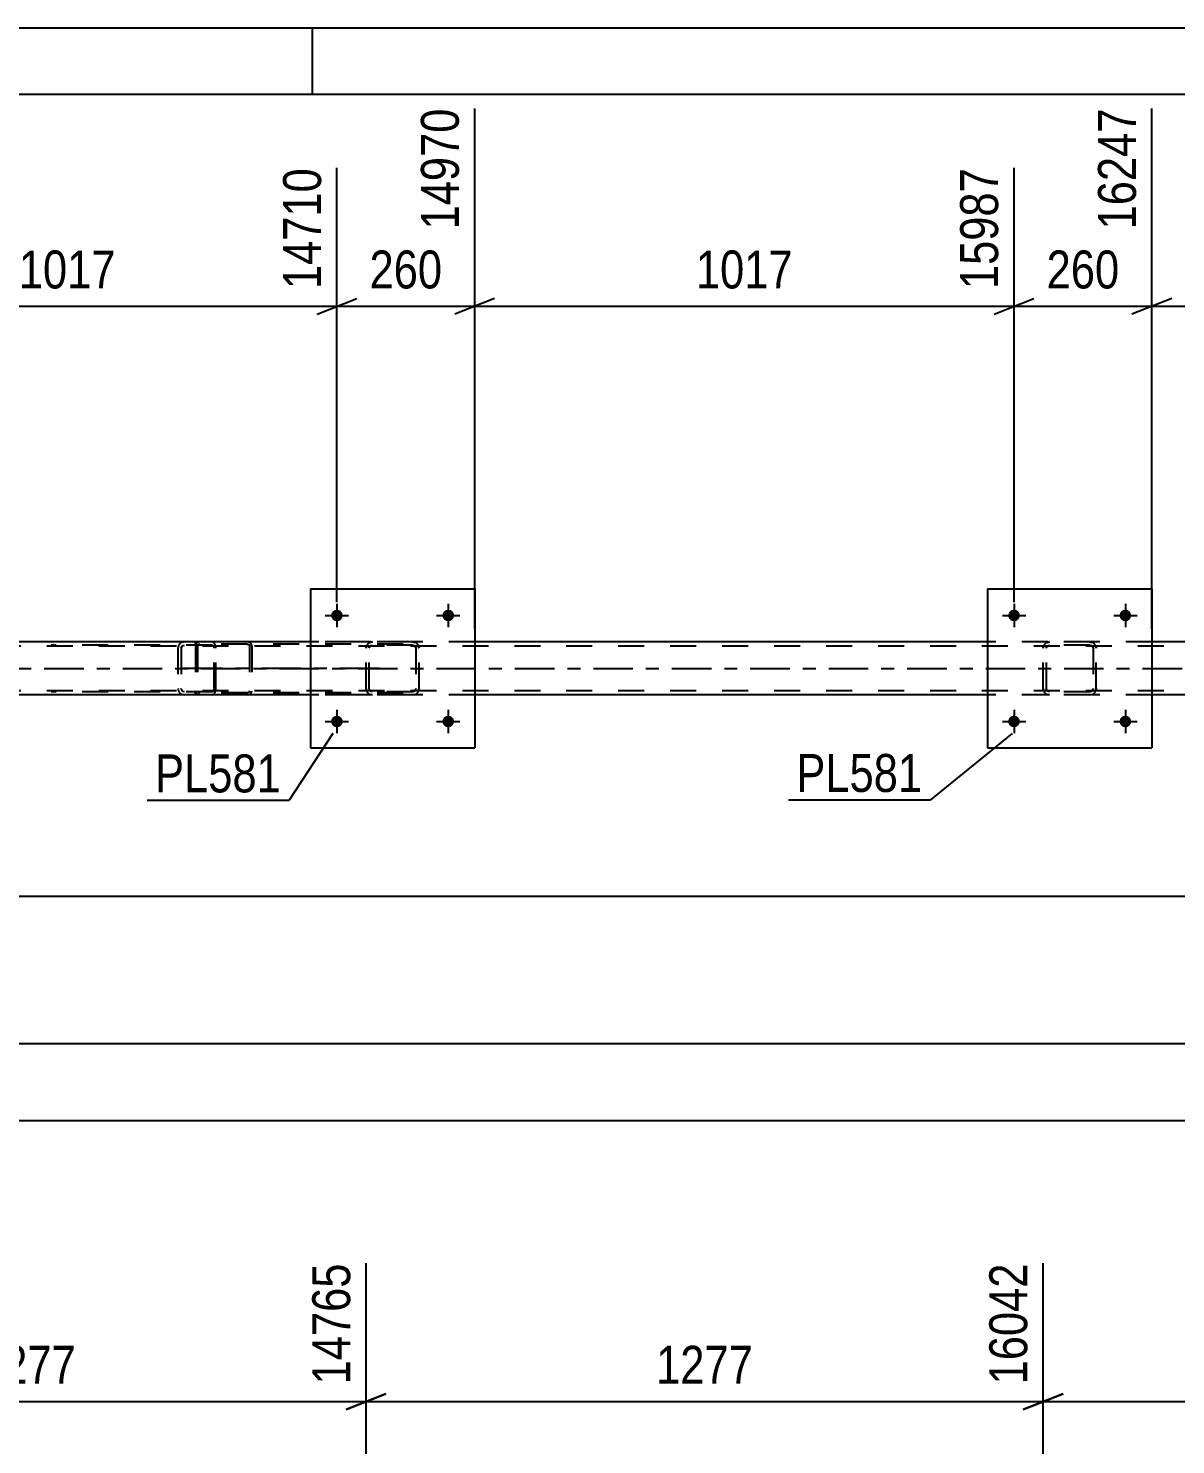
# Model space of a CAD drawing. Header units: millimetres. Extents: x 0 to 841, y 0 to 594.
# Drawn here: x 609.6 to 696.1, y 487.1 to 594 of the extents above; entities that cross this region are included whole.
import ezdxf

# ---------------------------------------------------------------- set-up
doc = ezdxf.new("R2010")
doc.units = ezdxf.units.MM
doc.linetypes.add('DXK_LINE_DOT2', pattern=[3.9198, 1.9599, -1.9599])
doc.linetypes.add('DXK_LINE_DOT3', pattern=[5.9187, 2.979, -0.9799, 0.9799, -0.9799])
doc.styles.add('Arial Narrow', font='ARIALN.TTF', dxfattribs={"height": 0.2})

# ---------------------------------------------------------------- blocks, each defined once
blk = doc.blocks.new('Unknown-318889357-1133')
at = {"color": 5, "linetype": 'Continuous'}
for p, q in [((841, 594), (0, 594)), ((631, 589), (631, 594)), ((836, 589), (5, 589))]:
    blk.add_line(p, q, dxfattribs=at)
blk = doc.blocks.new('Bolt-318889357-5242 - 5170')
at = {"linetype": 'Continuous'}
for points in [[(684.37, 549.69, -1), (683.49, 549.69, -1)], [(692.77, 549.69, -1), (691.89, 549.69, -1)]]:
    blk.add_hatch(color=1, dxfattribs=at).paths.add_polyline_path(points)
at = {"color": 1, "linetype": 'Continuous'}
for p, q in [((683.93, 550.57), (683.93, 548.81)), ((692.33, 550.57), (692.33, 548.81)), ((683.05, 549.69), (684.81, 549.69)), ((691.45, 549.69), (693.21, 549.69))]:
    blk.add_line(p, q, dxfattribs=at)
blk = doc.blocks.new('Bolt-318889357-5243 - 5170')
at = {"linetype": 'Continuous'}
for points in [[(684.37, 541.69, -1), (683.49, 541.69, -1)], [(692.77, 541.69, -1), (691.89, 541.69, -1)]]:
    blk.add_hatch(color=1, dxfattribs=at).paths.add_polyline_path(points)
at = {"color": 1, "linetype": 'Continuous'}
for p, q in [((683.93, 542.57), (683.93, 540.81)), ((692.33, 542.57), (692.33, 540.81)), ((683.05, 541.69), (684.81, 541.69)), ((691.45, 541.69), (693.21, 541.69))]:
    blk.add_line(p, q, dxfattribs=at)
blk = doc.blocks.new('Bolt-318889357-5244 - 5170')
at = {"linetype": 'Continuous'}
for points in [[(633.29, 549.69, -1), (632.41, 549.69, -1)], [(641.69, 549.69, -1), (640.81, 549.69, -1)]]:
    blk.add_hatch(color=1, dxfattribs=at).paths.add_polyline_path(points)
at = {"color": 1, "linetype": 'Continuous'}
for p, q in [((632.85, 550.57), (632.85, 548.81)), ((641.25, 550.57), (641.25, 548.81)), ((631.97, 549.69), (633.73, 549.69)), ((640.37, 549.69), (642.13, 549.69))]:
    blk.add_line(p, q, dxfattribs=at)
blk = doc.blocks.new('Bolt-318889357-5245 - 5170')
at = {"linetype": 'Continuous'}
for points in [[(633.29, 541.69, -1), (632.41, 541.69, -1)], [(641.69, 541.69, -1), (640.81, 541.69, -1)]]:
    blk.add_hatch(color=1, dxfattribs=at).paths.add_polyline_path(points)
at = {"color": 1, "linetype": 'Continuous'}
for p, q in [((632.85, 542.57), (632.85, 540.81)), ((641.25, 542.57), (641.25, 540.81)), ((631.97, 541.69), (633.73, 541.69)), ((640.37, 541.69), (642.13, 541.69))]:
    blk.add_line(p, q, dxfattribs=at)
blk = doc.blocks.new('Part-318889357-5307 - 5170')
at = {"color": 2, "linetype": 'Continuous'}
for p, q in [((681.93, 551.69), (681.93, 539.69)), ((681.93, 551.69), (694.33, 551.69)), ((694.33, 551.69), (694.33, 539.69)), ((681.93, 539.69), (694.33, 539.69))]:
    blk.add_line(p, q, dxfattribs=at)
blk = doc.blocks.new('Part-318889357-5308 - 5170')
at = {"color": 7, "linetype": 'DXK_LINE_DOT2'}
for p, q in [((686.13, 547.21), (686.16, 547.4)), ((686.16, 547.4), (686.13, 547.21)), ((686.37, 547.21), (686.39, 547.3)), ((686.39, 547.3), (686.44, 547.38)), ((686.42, 547.66), (686.61, 547.69)), ((686.61, 547.69), (686.42, 547.66)), ((686.44, 547.38), (686.52, 547.43)), ((686.52, 547.43), (686.61, 547.45)), ((689.65, 547.69), (686.61, 547.69)), ((689.65, 547.45), (686.61, 547.45)), ((689.65, 547.69), (689.83, 547.66)), ((689.83, 547.66), (689.65, 547.69)), ((689.65, 547.45), (689.74, 547.43)), ((689.74, 547.43), (689.82, 547.38)), ((689.82, 547.38), (689.87, 547.3)), ((689.87, 547.3), (689.89, 547.21)), ((690.09, 547.4), (690.13, 547.21)), ((690.13, 547.21), (690.09, 547.4)), ((686.13, 544.17), (686.13, 547.21)), ((686.37, 544.17), (686.37, 547.21)), ((689.89, 547.21), (689.89, 544.17)), ((690.13, 544.17), (690.13, 547.21)), ((686.16, 543.99), (686.13, 544.17)), ((686.13, 544.17), (686.16, 543.99)), ((686.39, 544.08), (686.37, 544.17)), ((686.44, 544), (686.39, 544.08)), ((689.87, 544.08), (689.82, 544)), ((689.89, 544.17), (689.87, 544.08)), ((690.13, 544.17), (690.09, 543.99)), ((690.09, 543.99), (690.13, 544.17)), ((686.61, 543.69), (686.42, 543.73)), ((686.42, 543.73), (686.61, 543.69)), ((686.52, 543.95), (686.44, 544)), ((686.61, 543.93), (686.52, 543.95)), ((689.65, 543.93), (686.61, 543.93)), ((689.65, 543.69), (686.61, 543.69)), ((689.74, 543.95), (689.65, 543.93)), ((689.83, 543.73), (689.65, 543.69)), ((689.65, 543.69), (689.83, 543.73)), ((689.82, 544), (689.74, 543.95))]:
    blk.add_line(p, q, dxfattribs=at)
at = {"color": 7, "linetype": 'DXK_LINE_DOT3'}
blk.add_line((688.13, 545.69), (688.13, 545.69), dxfattribs=at)
at = {"color": 7, "linetype": 'DXK_LINE_DOT2'}
for centre, start, end in [((686.61, 547.21), 112.5, 157.5), ((686.61, 547.21), 112.5, 157.5), ((689.65, 547.21), 22.5, 67.5), ((689.65, 547.21), 22.5, 67.5), ((686.61, 544.17), 202.5, 247.5), ((686.61, 544.17), 202.5, 247.5), ((689.65, 544.17), 292.5, 337.5), ((689.65, 544.17), 292.5, 337.5)]:
    blk.add_arc(centre, 0.48, start, end, dxfattribs=at)
blk = doc.blocks.new('Part-318889357-5313 - 5170')
at = {"color": 2, "linetype": 'Continuous'}
for p, q in [((630.85, 551.69), (630.85, 539.69)), ((630.85, 551.69), (643.25, 551.69)), ((643.25, 551.69), (643.25, 539.69)), ((630.85, 539.69), (643.25, 539.69))]:
    blk.add_line(p, q, dxfattribs=at)
blk = doc.blocks.new('Part-318889357-5314 - 5170')
at = {"color": 7, "linetype": 'DXK_LINE_DOT2'}
for p, q in [((635.05, 547.21), (635.08, 547.4)), ((635.08, 547.4), (635.05, 547.21)), ((635.29, 547.21), (635.31, 547.3)), ((635.31, 547.3), (635.36, 547.38)), ((635.34, 547.66), (635.53, 547.69)), ((635.53, 547.69), (635.34, 547.66)), ((635.36, 547.38), (635.44, 547.43)), ((635.44, 547.43), (635.53, 547.45)), ((638.57, 547.69), (635.53, 547.69)), ((638.57, 547.45), (635.53, 547.45)), ((638.57, 547.69), (638.75, 547.66)), ((638.75, 547.66), (638.57, 547.69)), ((638.57, 547.45), (638.66, 547.43)), ((638.66, 547.43), (638.74, 547.38)), ((638.74, 547.38), (638.79, 547.3)), ((638.79, 547.3), (638.81, 547.21)), ((639.01, 547.4), (639.05, 547.21)), ((639.05, 547.21), (639.01, 547.4)), ((635.05, 544.17), (635.05, 547.21)), ((635.29, 544.17), (635.29, 547.21)), ((638.81, 547.21), (638.81, 544.17)), ((639.05, 544.17), (639.05, 547.21)), ((635.08, 543.99), (635.05, 544.17)), ((635.05, 544.17), (635.08, 543.99)), ((635.31, 544.08), (635.29, 544.17)), ((635.36, 544), (635.31, 544.08)), ((638.79, 544.08), (638.74, 544)), ((638.81, 544.17), (638.79, 544.08)), ((639.05, 544.17), (639.01, 543.99)), ((639.01, 543.99), (639.05, 544.17)), ((635.53, 543.69), (635.34, 543.73)), ((635.34, 543.73), (635.53, 543.69)), ((635.44, 543.95), (635.36, 544)), ((635.53, 543.93), (635.44, 543.95)), ((638.57, 543.93), (635.53, 543.93)), ((638.57, 543.69), (635.53, 543.69)), ((638.66, 543.95), (638.57, 543.93)), ((638.75, 543.73), (638.57, 543.69)), ((638.57, 543.69), (638.75, 543.73)), ((638.74, 544), (638.66, 543.95))]:
    blk.add_line(p, q, dxfattribs=at)
at = {"color": 7, "linetype": 'DXK_LINE_DOT3'}
blk.add_line((637.05, 545.69), (637.05, 545.69), dxfattribs=at)
at = {"color": 7, "linetype": 'DXK_LINE_DOT2'}
for centre, start, end in [((635.53, 547.21), 112.5, 157.5), ((635.53, 547.21), 112.5, 157.5), ((638.57, 547.21), 22.5, 67.5), ((638.57, 547.21), 22.5, 67.5), ((635.53, 544.17), 202.5, 247.5), ((635.53, 544.17), 202.5, 247.5), ((638.57, 544.17), 292.5, 337.5), ((638.57, 544.17), 292.5, 337.5)]:
    blk.add_arc(centre, 0.48, start, end, dxfattribs=at)
blk = doc.blocks.new('Part-318889357-5364 - 5170')
at = {"color": 7, "linetype": 'DXK_LINE_DOT2'}
for p, q in [((623.44, 547.69), (611.29, 547.69)), ((623.44, 547.45), (611.29, 547.45)), ((620.87, 547.3), (620.85, 547.21)), ((620.89, 547.4), (620.87, 547.3)), ((621.1, 547.21), (621.12, 547.3)), ((621.12, 547.3), (621.17, 547.38)), ((621.35, 547.69), (621.16, 547.66)), ((621.17, 547.38), (621.26, 547.43)), ((621.26, 547.43), (621.35, 547.45)), ((622.17, 547.45), (622.17, 547.69)), ((623.55, 547.66), (623.44, 547.69)), ((623.44, 547.45), (623.5, 547.43)), ((623.5, 547.43), (623.54, 547.38)), ((623.54, 547.38), (623.57, 547.3)), ((623.63, 547.55), (623.55, 547.66)), ((623.57, 547.3), (623.58, 547.21)), ((623.69, 547.4), (623.63, 547.55)), ((623.71, 547.21), (623.69, 547.4)), ((620.85, 547.21), (620.85, 544.17)), ((621.1, 547.21), (621.1, 544.17)), ((623.58, 544.17), (623.58, 547.21)), ((623.71, 544.17), (623.71, 547.21)), ((620.85, 544.17), (620.87, 544.09)), ((620.87, 544.09), (620.89, 543.99)), ((621.12, 544.08), (621.1, 544.17)), ((621.17, 544), (621.12, 544.08)), ((623.57, 544.08), (623.54, 544)), ((623.58, 544.17), (623.57, 544.08)), ((623.69, 543.99), (623.71, 544.17)), ((623.44, 543.93), (611.29, 543.93)), ((623.44, 543.69), (611.29, 543.69)), ((621.16, 543.73), (621.35, 543.69)), ((621.26, 543.95), (621.17, 544)), ((621.35, 543.93), (621.26, 543.95)), ((622.17, 543.69), (622.17, 543.93)), ((623.5, 543.95), (623.44, 543.93)), ((623.44, 543.69), (623.55, 543.73)), ((623.54, 544), (623.5, 543.95)), ((623.55, 543.73), (623.63, 543.83)), ((623.63, 543.83), (623.65, 543.86)), ((623.65, 543.86), (623.69, 543.99))]:
    blk.add_line(p, q, dxfattribs=at)
for centre, start, end in [((621.34, 547.2), 111.1941, 156.1506), ((621.34, 544.19), 203.8494, 248.8059)]:
    blk.add_arc(centre, 0.492, start, end, dxfattribs=at)
blk = doc.blocks.new('Part-318889357-5391 - 5170')
at = {"color": 7, "linetype": 'DXK_LINE_DOT2'}
for p, q in [((622.19, 547.49), (622.17, 547.37)), ((622.17, 547.37), (622.17, 544.01)), ((622.34, 547.37), (622.35, 547.43)), ((622.34, 547.37), (622.34, 544.01)), ((622.35, 547.43), (622.39, 547.49)), ((622.51, 547.69), (622.38, 547.67)), ((622.39, 547.49), (622.44, 547.52)), ((622.44, 547.52), (622.51, 547.53)), ((637.84, 547.69), (622.51, 547.69)), ((637.84, 547.53), (622.51, 547.53)), ((626.21, 547.67), (626.08, 547.69)), ((626.08, 547.53), (626.15, 547.52)), ((626.15, 547.52), (626.17, 547.5)), ((626.17, 547.5), (626.2, 547.49)), ((626.2, 547.49), (626.24, 547.43)), ((626.24, 547.43), (626.25, 547.37)), ((626.25, 547.37), (626.25, 544.01)), ((626.42, 547.37), (626.4, 547.49)), ((626.42, 547.37), (626.42, 544.01)), ((622.17, 544.01), (622.19, 543.89)), ((622.35, 543.95), (622.34, 544.01)), ((622.39, 543.9), (622.35, 543.95)), ((622.38, 543.72), (622.51, 543.69)), ((622.39, 543.9), (622.42, 543.88)), ((622.42, 543.88), (622.44, 543.86)), ((622.44, 543.86), (622.51, 543.85)), ((637.84, 543.85), (622.51, 543.85)), ((637.84, 543.69), (622.51, 543.69)), ((626.15, 543.86), (626.08, 543.85)), ((626.08, 543.69), (626.21, 543.72)), ((626.2, 543.9), (626.15, 543.86)), ((626.24, 543.95), (626.2, 543.9)), ((626.25, 544.01), (626.24, 543.95)), ((626.4, 543.89), (626.42, 544.01))]:
    blk.add_line(p, q, dxfattribs=at)
at = {"color": 7, "linetype": 'DXK_LINE_DOT3'}
blk.add_line((636.05, 545.69), (620.88, 545.69), dxfattribs=at)
at = {"color": 7, "linetype": 'DXK_LINE_DOT2'}
for centre, start, end in [((622.49, 547.36), 110.7583, 155.68), ((626.1, 547.36), 24.32, 69.2417), ((622.49, 544.03), 204.32, 249.2417), ((626.1, 544.03), 290.7583, 335.68)]:
    blk.add_arc(centre, 0.331, start, end, dxfattribs=at)
blk = doc.blocks.new('Part-318889357-5424 - 5170')
at = {"color": 7, "linetype": 'DXK_LINE_DOT2'}
for p, q in [((765.79, 547.37), (101.76, 547.37)), ((643.25, 547.69), (630.85, 547.69)), ((694.33, 547.69), (681.93, 547.69)), ((765.79, 544.01), (101.76, 544.01)), ((643.25, 543.69), (630.85, 543.69)), ((694.33, 543.69), (681.93, 543.69))]:
    blk.add_line(p, q, dxfattribs=at)
at = {"color": 2, "linetype": 'Continuous'}
for p, q in [((630.85, 547.69), (592.17, 547.69)), ((681.93, 547.69), (643.25, 547.69)), ((705.87, 547.69), (694.33, 547.69)), ((630.85, 543.69), (592.17, 543.69)), ((681.93, 543.69), (643.25, 543.69)), ((706.01, 543.69), (694.33, 543.69))]:
    blk.add_line(p, q, dxfattribs=at)
at = {"color": 7, "linetype": 'DXK_LINE_DOT3'}
blk.add_line((101.76, 545.69), (765.79, 545.69), dxfattribs=at)
blk = doc.blocks.new('StraightDimension-318889357-23609 - 5170')
at = {"color": 7, "linetype": 'Continuous'}
for p, q in [((694.33, 548.69), (694.33, 587.96)), ((683.93, 550.69), (683.93, 583.46)), ((682.43, 572.42), (685.43, 573.62)), ((683.93, 573.02), (694.33, 573.02)), ((695.83, 573.62), (692.83, 572.42))]:
    blk.add_line(p, q, dxfattribs=at)
at = {"color": 0}
blk.add_wipeout([(692.47, 573.77), (692.47, 577.97), (685.79, 577.97), (685.79, 573.77)], dxfattribs=at)
at = {"color": 3, "style": 'Arial Narrow'}
blk.add_text('260', height=2.863, dxfattribs=at).set_placement((686.39, 574.37))
at = {"color": 0, "linetype": 'Continuous'}
blk.add_wipeout([(693.73, 588.56), (689.53, 588.56), (689.53, 578.22), (693.73, 578.22)], dxfattribs=at)
at = {"color": 3, "linetype": 'Continuous', "style": 'Arial Narrow'}
blk.add_text('16247', height=2.863, rotation=90.0002, dxfattribs=at).set_placement((693.13, 578.82))
blk = doc.blocks.new('StraightDimension-318889357-5519 - 5170')
at = {"color": 7, "linetype": 'Continuous'}
blk.add_line((59.84, 528.5), (709.61, 528.5), dxfattribs=at)
blk = doc.blocks.new('StraightDimension-318889357-5553 - 5170')
at = {"color": 7, "linetype": 'Continuous'}
blk.add_line((59.2, 511.57), (766.43, 511.57), dxfattribs=at)
blk = doc.blocks.new('StraightDimension-318889357-16051 - 5170')
at = {"color": 7, "linetype": 'Continuous'}
blk.add_line((59.84, 517.39), (765.79, 517.39), dxfattribs=at)
blk = doc.blocks.new('StraightDimension-318889357-23608 - 5170')
at = {"color": 7, "linetype": 'Continuous'}
for p, q in [((694.33, 548.69), (694.33, 587.96)), ((709.47, 553.86), (709.47, 587.96)), ((695.83, 573.62), (692.83, 572.42)), ((694.33, 573.02), (709.47, 573.02)), ((707.97, 572.42), (710.97, 573.62))]:
    blk.add_line(p, q, dxfattribs=at)
at = {"color": 0}
blk.add_wipeout([(705.24, 573.77), (705.24, 577.97), (698.56, 577.97), (698.56, 573.77)], dxfattribs=at)
at = {"color": 3, "style": 'Arial Narrow'}
blk.add_text('379', height=2.863, dxfattribs=at).set_placement((699.16, 574.37))
at = {"color": 0, "linetype": 'Continuous'}
blk.add_wipeout([(708.87, 588.56), (704.67, 588.56), (704.67, 578.22), (708.87, 578.22)], dxfattribs=at)
at = {"color": 3, "linetype": 'Continuous', "style": 'Arial Narrow'}
blk.add_text('16626', height=2.863, rotation=90.0002, dxfattribs=at).set_placement((708.27, 578.82))
blk = doc.blocks.new('StraightDimension-318889357-23610 - 5170')
at = {"color": 7, "linetype": 'Continuous'}
for p, q in [((643.25, 548.69), (643.25, 587.96)), ((683.93, 550.69), (683.93, 583.46)), ((644.75, 573.62), (641.75, 572.42)), ((643.25, 573.02), (683.93, 573.02)), ((682.43, 572.42), (685.43, 573.62))]:
    blk.add_line(p, q, dxfattribs=at)
at = {"color": 0}
blk.add_wipeout([(667.84, 573.77), (667.84, 577.97), (659.33, 577.97), (659.33, 573.77)], dxfattribs=at)
at = {"color": 3, "style": 'Arial Narrow'}
blk.add_text('1017', height=2.863, dxfattribs=at).set_placement((659.93, 574.37))
at = {"color": 0, "linetype": 'Continuous'}
blk.add_wipeout([(683.33, 584.06), (679.13, 584.06), (679.13, 573.72), (683.33, 573.72)], dxfattribs=at)
at = {"color": 3, "linetype": 'Continuous', "style": 'Arial Narrow'}
blk.add_text('15987', height=2.863, rotation=90.0002, dxfattribs=at).set_placement((682.73, 574.32))
blk = doc.blocks.new('StraightDimension-318889357-23611 - 5170')
at = {"color": 7, "linetype": 'Continuous'}
for p, q in [((643.25, 548.69), (643.25, 587.96)), ((632.85, 550.69), (632.85, 583.46)), ((631.35, 572.42), (634.35, 573.62)), ((632.85, 573.02), (643.25, 573.02)), ((644.75, 573.62), (641.75, 572.42))]:
    blk.add_line(p, q, dxfattribs=at)
at = {"color": 0}
blk.add_wipeout([(641.39, 573.77), (641.39, 577.97), (634.71, 577.97), (634.71, 573.77)], dxfattribs=at)
at = {"color": 3, "style": 'Arial Narrow'}
blk.add_text('260', height=2.863, dxfattribs=at).set_placement((635.31, 574.37))
at = {"color": 0, "linetype": 'Continuous'}
blk.add_wipeout([(642.65, 588.56), (638.45, 588.56), (638.45, 578.22), (642.65, 578.22)], dxfattribs=at)
at = {"color": 3, "linetype": 'Continuous', "style": 'Arial Narrow'}
blk.add_text('14970', height=2.863, rotation=90.0002, dxfattribs=at).set_placement((642.05, 578.82))
blk = doc.blocks.new('StraightDimension-318889357-23612 - 5170')
at = {"color": 7, "linetype": 'Continuous'}
for p, q in [((592.17, 548.69), (592.17, 587.96)), ((632.85, 550.69), (632.85, 583.46)), ((593.67, 573.62), (590.67, 572.42)), ((592.17, 573.02), (632.85, 573.02)), ((631.35, 572.42), (634.35, 573.62))]:
    blk.add_line(p, q, dxfattribs=at)
at = {"color": 0}
blk.add_wipeout([(616.76, 573.77), (616.76, 577.97), (608.25, 577.97), (608.25, 573.77)], dxfattribs=at)
at = {"color": 3, "style": 'Arial Narrow'}
blk.add_text('1017', height=2.863, dxfattribs=at).set_placement((608.85, 574.37))
at = {"color": 0, "linetype": 'Continuous'}
blk.add_wipeout([(632.25, 584.06), (628.05, 584.06), (628.05, 573.72), (632.25, 573.72)], dxfattribs=at)
at = {"color": 3, "linetype": 'Continuous', "style": 'Arial Narrow'}
blk.add_text('14710', height=2.863, rotation=90.0002, dxfattribs=at).set_placement((631.65, 574.32))
blk = doc.blocks.new('StraightDimension-318889357-24959 - 3336')
at = {"color": 7, "linetype": 'Continuous'}
for p, q in [((583.97, 450.53), (583.97, 500.8)), ((635.05, 450.53), (635.05, 500.8)), ((585.47, 490.96), (582.47, 489.76)), ((633.55, 489.76), (636.55, 490.96)), ((583.97, 490.36), (635.05, 490.36))]:
    blk.add_line(p, q, dxfattribs=at)
at = {"color": 0}
blk.add_wipeout([(613.76, 491.11), (613.76, 495.31), (605.25, 495.31), (605.25, 491.11)], dxfattribs=at)
at = {"color": 3, "style": 'Arial Narrow'}
blk.add_text('1277', height=2.863, dxfattribs=at).set_placement((605.85, 491.71))
at = {"color": 0, "linetype": 'Continuous'}
blk.add_wipeout([(634.45, 501.4), (630.25, 501.4), (630.25, 491.06), (634.45, 491.06)], dxfattribs=at)
at = {"color": 3, "linetype": 'Continuous', "style": 'Arial Narrow'}
blk.add_text('14765', height=2.863, rotation=90.0002, dxfattribs=at).set_placement((633.85, 491.66))
blk = doc.blocks.new('StraightDimension-318889357-24958 - 3336')
at = {"color": 7, "linetype": 'Continuous'}
for p, q in [((635.05, 450.53), (635.05, 500.8)), ((686.13, 450.53), (686.13, 500.8)), ((636.55, 490.96), (633.55, 489.76)), ((684.63, 489.76), (687.63, 490.96)), ((635.05, 490.36), (686.13, 490.36))]:
    blk.add_line(p, q, dxfattribs=at)
at = {"color": 0}
blk.add_wipeout([(664.84, 491.11), (664.84, 495.31), (656.33, 495.31), (656.33, 491.11)], dxfattribs=at)
at = {"color": 3, "style": 'Arial Narrow'}
blk.add_text('1277', height=2.863, dxfattribs=at).set_placement((656.93, 491.71))
at = {"color": 0, "linetype": 'Continuous'}
blk.add_wipeout([(685.53, 501.4), (681.33, 501.4), (681.33, 491.06), (685.53, 491.06)], dxfattribs=at)
at = {"color": 3, "linetype": 'Continuous', "style": 'Arial Narrow'}
blk.add_text('16042', height=2.863, rotation=90.0002, dxfattribs=at).set_placement((684.93, 491.66))
blk = doc.blocks.new('StraightDimension-318889357-24957 - 3336')
at = {"color": 7, "linetype": 'Continuous'}
for p, q in [((686.13, 450.53), (686.13, 500.8)), ((737.21, 449.8), (737.21, 500.8)), ((687.63, 490.96), (684.63, 489.76)), ((735.71, 489.76), (738.71, 490.96)), ((686.13, 490.36), (737.21, 490.36))]:
    blk.add_line(p, q, dxfattribs=at)
at = {"color": 0}
blk.add_wipeout([(715.92, 491.11), (715.92, 495.31), (707.41, 495.31), (707.41, 491.11)], dxfattribs=at)
at = {"color": 3, "style": 'Arial Narrow'}
blk.add_text('1277', height=2.863, dxfattribs=at).set_placement((708.01, 491.71))
at = {"color": 0, "linetype": 'Continuous'}
blk.add_wipeout([(736.61, 501.4), (732.41, 501.4), (732.41, 491.06), (736.61, 491.06)], dxfattribs=at)
at = {"color": 3, "linetype": 'Continuous', "style": 'Arial Narrow'}
blk.add_text('17319', height=2.863, rotation=90.0002, dxfattribs=at).set_placement((736.01, 491.66))
blk = doc.blocks.new('Mark-318889357-5303 - 5170')
at = {"color": 30, "linetype": 'Continuous'}
for p in [(683.78, 540.77), (666.91, 535.77)]:
    blk.add_line(p, (677.62, 535.77), dxfattribs=at)
at = {"color": 0}
blk.add_wipeout([(677.02, 536.37), (677.02, 539.37), (667.51, 539.37), (667.51, 536.37)], dxfattribs=at)
blk.add_wipeout([(677.02, 536.37), (677.02, 539.37), (667.51, 539.37), (667.51, 536.37)], dxfattribs=at)
at = {"color": 3, "style": 'Arial Narrow'}
blk.add_text('PL581', height=2.863, dxfattribs=at).set_placement((667.51, 536.37))
blk = doc.blocks.new('Mark-318889357-5309 - 5170')
at = {"color": 30, "linetype": 'Continuous'}
for p in [(632.53, 540.77), (618.53, 535.74)]:
    blk.add_line(p, (629.24, 535.74), dxfattribs=at)
at = {"color": 0}
blk.add_wipeout([(628.64, 536.34), (628.64, 539.34), (619.13, 539.34), (619.13, 536.34)], dxfattribs=at)
blk.add_wipeout([(628.64, 536.34), (628.64, 539.34), (619.13, 539.34), (619.13, 536.34)], dxfattribs=at)
at = {"color": 3, "style": 'Arial Narrow'}
blk.add_text('PL581', height=2.863, dxfattribs=at).set_placement((619.13, 536.34))

msp = doc.modelspace()

# ---------------------------------------------------------------- block references
for name in ['Unknown-318889357-1133', 'Part-318889357-5313 - 5170', 'Part-318889357-5307 - 5170', 'Bolt-318889357-5244 - 5170', 'Bolt-318889357-5242 - 5170', 'Part-318889357-5424 - 5170', 'Part-318889357-5364 - 5170', 'Part-318889357-5391 - 5170', 'Part-318889357-5314 - 5170', 'Part-318889357-5308 - 5170', 'Bolt-318889357-5245 - 5170', 'Bolt-318889357-5243 - 5170']:
    msp.add_blockref(name, (0, 0))

# ---------------------------------------------------------------- next in the draw order: block references
for name in ['StraightDimension-318889357-23609 - 5170', 'StraightDimension-318889357-5519 - 5170', 'StraightDimension-318889357-24959 - 3336']:
    msp.add_blockref(name, (0, 0))

# ---------------------------------------------------------------- next in the draw order: block references
for name in ['StraightDimension-318889357-23610 - 5170', 'StraightDimension-318889357-23608 - 5170', 'StraightDimension-318889357-5553 - 5170', 'StraightDimension-318889357-24958 - 3336']:
    msp.add_blockref(name, (0, 0))

# ---------------------------------------------------------------- next in the draw order: block references
for name in ['StraightDimension-318889357-23611 - 5170', 'StraightDimension-318889357-16051 - 5170', 'StraightDimension-318889357-24957 - 3336']:
    msp.add_blockref(name, (0, 0))

# ---------------------------------------------------------------- next in the draw order: block references
for name in ['StraightDimension-318889357-23612 - 5170', 'Mark-318889357-5309 - 5170', 'Mark-318889357-5303 - 5170']:
    msp.add_blockref(name, (0, 0))

doc.saveas('drawing.dxf')
